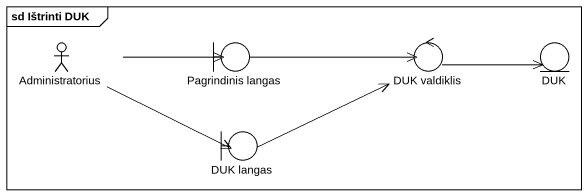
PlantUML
@startuml
mainframe sd Ištrinti DUK
actor Administratorius
boundary "Pagrindinis langas" as Pagrindinis_langas
control "DUK valdiklis" as DUK_valdiklis
entity DUK
boundary "DUK langas" as DUK_langas
Administratorius -right-> Pagrindinis_langas
Administratorius -right-> DUK_langas
Pagrindinis_langas -right-> DUK_valdiklis
DUK_valdiklis -right-> DUK
DUK_langas -right-> DUK_valdiklis
@enduml
